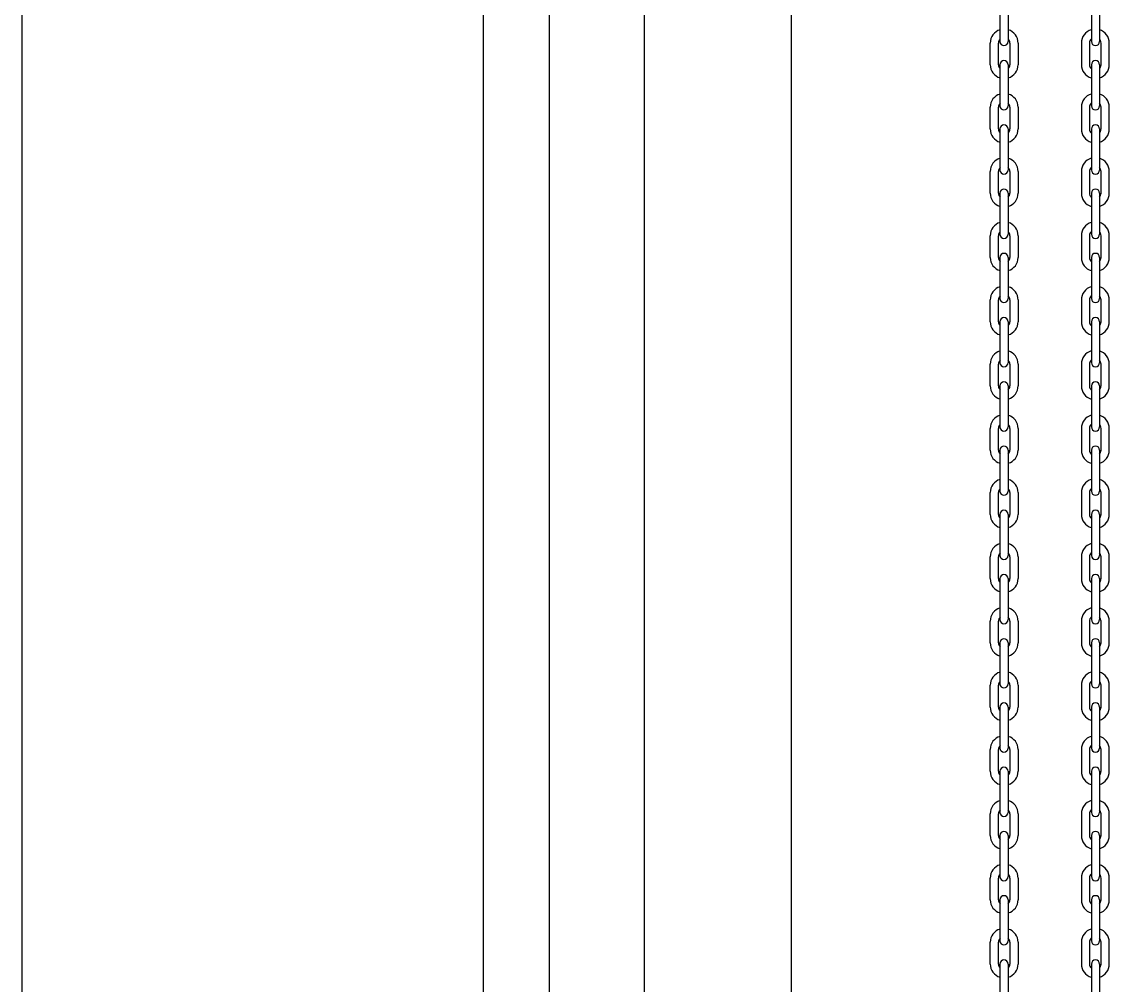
# Model space of a CAD drawing. Header units: millimetres. Extents: x 204328 to 274136, y -196910 to -178068.
# Drawn here: x 259610.3 to 259963.7, y -186443.4 to -186130.4 of the extents above; entities that cross this region are included whole.
import ezdxf

# ---------------------------------------------------------------- set-up
doc = ezdxf.new("R2010")
doc.units = ezdxf.units.MM
doc.layers.add('OHD Frame', color=2, linetype='Continuous')

msp = doc.modelspace()

# ---------------------------------------------------------------- linework, layer by layer
at = {"color": 3}
for p, q in [((259781.82, -189504.02, 0), (259781.82, -181789.76, 0)), ((259812.62, -189504.02, 0), (259812.62, -181789.76, 0)), ((259760.32, -189504.02, 0), (259760.32, -184404.02, 0))]:
    msp.add_line(p, q, dxfattribs=at)
at = {"color": 8, "linetype": 'Continuous'}
msp.add_line((259610.28, -184404.02, 0), (259610.28, -189458.97, 0), dxfattribs=at)
at = {"color": 7, "linetype": 'Continuous'}
for p, q in [((259928.13, -186123.51, 0), (259928.13, -186136.84, 0)), ((259930.8, -186123.51, 0), (259930.8, -186136.84, 0)), ((259957.88, -186123.51, 0), (259957.88, -186136.84, 0)), ((259960.55, -186123.51, 0), (259960.55, -186136.84, 0)), ((259925, -186144.37, 0), (259925, -186137.31, 0)), ((259927.67, -186144.37, 0), (259927.67, -186137.31, 0)), ((259931.4, -186137.31, 0), (259931.4, -186144.37, 0)), ((259934.07, -186137.31, 0), (259934.07, -186144.37, 0)), ((259954.61, -186137.31, 0), (259954.61, -186144.37, 0)), ((259957.28, -186137.31, 0), (259957.28, -186144.37, 0)), ((259961.01, -186144.37, 0), (259961.01, -186137.31, 0)), ((259963.68, -186144.37, 0), (259963.68, -186137.31, 0)), ((259928.13, -186144.37, 0), (259928.13, -186157.71, 0)), ((259930.8, -186144.37, 0), (259930.8, -186157.71, 0)), ((259957.88, -186144.37, 0), (259957.88, -186157.71, 0)), ((259960.55, -186144.37, 0), (259960.55, -186157.71, 0)), ((259925, -186165.24, 0), (259925, -186158.17, 0)), ((259927.67, -186165.24, 0), (259927.67, -186158.17, 0)), ((259931.4, -186158.17, 0), (259931.4, -186165.24, 0)), ((259934.07, -186158.17, 0), (259934.07, -186165.24, 0)), ((259954.61, -186158.17, 0), (259954.61, -186165.24, 0)), ((259957.28, -186158.17, 0), (259957.28, -186165.24, 0)), ((259961.01, -186165.24, 0), (259961.01, -186158.17, 0)), ((259963.68, -186165.24, 0), (259963.68, -186158.17, 0)), ((259928.13, -186165.24, 0), (259928.13, -186178.57, 0)), ((259930.8, -186165.24, 0), (259930.8, -186178.57, 0)), ((259957.88, -186165.24, 0), (259957.88, -186178.57, 0)), ((259960.55, -186165.24, 0), (259960.55, -186178.57, 0)), ((259925, -186186.11, 0), (259925, -186179.04, 0)), ((259927.67, -186186.11, 0), (259927.67, -186179.04, 0)), ((259931.4, -186179.04, 0), (259931.4, -186186.11, 0)), ((259934.07, -186179.04, 0), (259934.07, -186186.11, 0)), ((259954.61, -186179.04, 0), (259954.61, -186186.11, 0)), ((259957.28, -186179.04, 0), (259957.28, -186186.11, 0)), ((259961.01, -186186.11, 0), (259961.01, -186179.04, 0)), ((259963.68, -186186.11, 0), (259963.68, -186179.04, 0)), ((259928.13, -186186.11, 0), (259928.13, -186199.44, 0)), ((259930.8, -186186.11, 0), (259930.8, -186199.44, 0)), ((259957.88, -186186.11, 0), (259957.88, -186199.44, 0)), ((259960.55, -186186.11, 0), (259960.55, -186199.44, 0)), ((259925, -186206.97, 0), (259925, -186199.91, 0)), ((259927.67, -186206.97, 0), (259927.67, -186199.91, 0)), ((259931.4, -186199.91, 0), (259931.4, -186206.97, 0)), ((259934.07, -186199.91, 0), (259934.07, -186206.97, 0)), ((259954.61, -186199.91, 0), (259954.61, -186206.97, 0)), ((259957.28, -186199.91, 0), (259957.28, -186206.97, 0)), ((259961.01, -186206.97, 0), (259961.01, -186199.91, 0)), ((259963.68, -186206.97, 0), (259963.68, -186199.91, 0)), ((259928.13, -186206.97, 0), (259928.13, -186220.31, 0)), ((259930.8, -186206.97, 0), (259930.8, -186220.31, 0)), ((259957.88, -186206.97, 0), (259957.88, -186220.31, 0)), ((259960.55, -186206.97, 0), (259960.55, -186220.31, 0)), ((259925, -186227.84, 0), (259925, -186220.77, 0)), ((259927.67, -186227.84, 0), (259927.67, -186220.77, 0)), ((259931.4, -186220.77, 0), (259931.4, -186227.84, 0)), ((259934.07, -186220.77, 0), (259934.07, -186227.84, 0)), ((259954.61, -186220.77, 0), (259954.61, -186227.84, 0)), ((259957.28, -186220.77, 0), (259957.28, -186227.84, 0)), ((259961.01, -186227.84, 0), (259961.01, -186220.77, 0)), ((259963.68, -186227.84, 0), (259963.68, -186220.77, 0)), ((259928.13, -186227.84, 0), (259928.13, -186241.17, 0)), ((259930.8, -186227.84, 0), (259930.8, -186241.17, 0)), ((259957.88, -186227.84, 0), (259957.88, -186241.17, 0)), ((259960.55, -186227.84, 0), (259960.55, -186241.17, 0)), ((259925, -186248.71, 0), (259925, -186241.64, 0)), ((259927.67, -186248.71, 0), (259927.67, -186241.64, 0)), ((259931.4, -186241.64, 0), (259931.4, -186248.71, 0)), ((259934.07, -186241.64, 0), (259934.07, -186248.71, 0)), ((259954.61, -186241.64, 0), (259954.61, -186248.71, 0)), ((259957.28, -186241.64, 0), (259957.28, -186248.71, 0)), ((259961.01, -186248.71, 0), (259961.01, -186241.64, 0)), ((259963.68, -186248.71, 0), (259963.68, -186241.64, 0)), ((259928.13, -186248.71, 0), (259928.13, -186262.04, 0)), ((259930.8, -186248.71, 0), (259930.8, -186262.04, 0)), ((259957.88, -186248.71, 0), (259957.88, -186262.04, 0)), ((259960.55, -186248.71, 0), (259960.55, -186262.04, 0)), ((259925, -186269.57, 0), (259925, -186262.51, 0)), ((259927.67, -186269.57, 0), (259927.67, -186262.51, 0)), ((259931.4, -186262.51, 0), (259931.4, -186269.57, 0)), ((259934.07, -186262.51, 0), (259934.07, -186269.57, 0)), ((259954.61, -186262.51, 0), (259954.61, -186269.57, 0)), ((259957.28, -186262.51, 0), (259957.28, -186269.57, 0)), ((259961.01, -186269.57, 0), (259961.01, -186262.51, 0)), ((259963.68, -186269.57, 0), (259963.68, -186262.51, 0)), ((259928.13, -186269.57, 0), (259928.13, -186282.91, 0)), ((259930.8, -186269.57, 0), (259930.8, -186282.91, 0)), ((259957.88, -186269.57, 0), (259957.88, -186282.91, 0)), ((259960.55, -186269.57, 0), (259960.55, -186282.91, 0)), ((259925, -186290.44, 0), (259925, -186283.37, 0)), ((259927.67, -186290.44, 0), (259927.67, -186283.37, 0)), ((259931.4, -186283.37, 0), (259931.4, -186290.44, 0)), ((259934.07, -186283.37, 0), (259934.07, -186290.44, 0)), ((259954.61, -186283.37, 0), (259954.61, -186290.44, 0)), ((259957.28, -186283.37, 0), (259957.28, -186290.44, 0)), ((259961.01, -186290.44, 0), (259961.01, -186283.37, 0)), ((259963.68, -186290.44, 0), (259963.68, -186283.37, 0)), ((259928.13, -186290.44, 0), (259928.13, -186303.77, 0)), ((259930.8, -186290.44, 0), (259930.8, -186303.77, 0)), ((259957.88, -186290.44, 0), (259957.88, -186303.77, 0)), ((259960.55, -186290.44, 0), (259960.55, -186303.77, 0)), ((259925, -186311.31, 0), (259925, -186304.24, 0)), ((259927.67, -186311.31, 0), (259927.67, -186304.24, 0)), ((259931.4, -186304.24, 0), (259931.4, -186311.31, 0)), ((259934.07, -186304.24, 0), (259934.07, -186311.31, 0)), ((259954.61, -186304.24, 0), (259954.61, -186311.31, 0)), ((259957.28, -186304.24, 0), (259957.28, -186311.31, 0)), ((259961.01, -186311.31, 0), (259961.01, -186304.24, 0)), ((259963.68, -186311.31, 0), (259963.68, -186304.24, 0)), ((259928.13, -186311.31, 0), (259928.13, -186324.64, 0)), ((259930.8, -186311.31, 0), (259930.8, -186324.64, 0)), ((259957.88, -186311.31, 0), (259957.88, -186324.64, 0)), ((259960.55, -186311.31, 0), (259960.55, -186324.64, 0)), ((259925, -186332.17, 0), (259925, -186325.11, 0)), ((259927.67, -186332.17, 0), (259927.67, -186325.11, 0)), ((259931.4, -186325.11, 0), (259931.4, -186332.17, 0)), ((259934.07, -186325.11, 0), (259934.07, -186332.17, 0)), ((259954.61, -186325.11, 0), (259954.61, -186332.17, 0)), ((259957.28, -186325.11, 0), (259957.28, -186332.17, 0)), ((259961.01, -186332.17, 0), (259961.01, -186325.11, 0)), ((259963.68, -186332.17, 0), (259963.68, -186325.11, 0)), ((259928.13, -186332.17, 0), (259928.13, -186345.51, 0)), ((259930.8, -186332.17, 0), (259930.8, -186345.51, 0)), ((259957.88, -186332.17, 0), (259957.88, -186345.51, 0)), ((259960.55, -186332.17, 0), (259960.55, -186345.51, 0)), ((259925, -186353.04, 0), (259925, -186345.97, 0)), ((259927.67, -186353.04, 0), (259927.67, -186345.97, 0)), ((259931.4, -186345.97, 0), (259931.4, -186353.04, 0)), ((259934.07, -186345.97, 0), (259934.07, -186353.04, 0)), ((259954.61, -186345.97, 0), (259954.61, -186353.04, 0)), ((259957.28, -186345.97, 0), (259957.28, -186353.04, 0)), ((259961.01, -186353.04, 0), (259961.01, -186345.97, 0)), ((259963.68, -186353.04, 0), (259963.68, -186345.97, 0)), ((259928.13, -186353.04, 0), (259928.13, -186366.37, 0)), ((259930.8, -186353.04, 0), (259930.8, -186366.37, 0)), ((259957.88, -186353.04, 0), (259957.88, -186366.37, 0)), ((259960.55, -186353.04, 0), (259960.55, -186366.37, 0)), ((259925, -186373.91, 0), (259925, -186366.84, 0)), ((259927.67, -186373.91, 0), (259927.67, -186366.84, 0)), ((259931.4, -186366.84, 0), (259931.4, -186373.91, 0)), ((259934.07, -186366.84, 0), (259934.07, -186373.91, 0)), ((259954.61, -186366.84, 0), (259954.61, -186373.91, 0)), ((259957.28, -186366.84, 0), (259957.28, -186373.91, 0)), ((259961.01, -186373.91, 0), (259961.01, -186366.84, 0)), ((259963.68, -186373.91, 0), (259963.68, -186366.84, 0)), ((259928.13, -186373.91, 0), (259928.13, -186387.24, 0)), ((259930.8, -186373.91, 0), (259930.8, -186387.24, 0)), ((259957.88, -186373.91, 0), (259957.88, -186387.24, 0)), ((259960.55, -186373.91, 0), (259960.55, -186387.24, 0)), ((259925, -186394.77, 0), (259925, -186387.71, 0)), ((259927.67, -186394.77, 0), (259927.67, -186387.71, 0)), ((259931.4, -186387.71, 0), (259931.4, -186394.77, 0)), ((259934.07, -186387.71, 0), (259934.07, -186394.77, 0)), ((259954.61, -186387.71, 0), (259954.61, -186394.77, 0)), ((259957.28, -186387.71, 0), (259957.28, -186394.77, 0)), ((259961.01, -186394.77, 0), (259961.01, -186387.71, 0)), ((259963.68, -186394.77, 0), (259963.68, -186387.71, 0)), ((259928.13, -186394.77, 0), (259928.13, -186408.11, 0)), ((259930.8, -186394.77, 0), (259930.8, -186408.11, 0)), ((259957.88, -186394.77, 0), (259957.88, -186408.11, 0)), ((259960.55, -186394.77, 0), (259960.55, -186408.11, 0)), ((259925, -186415.64, 0), (259925, -186408.57, 0)), ((259927.67, -186415.64, 0), (259927.67, -186408.57, 0)), ((259931.4, -186408.57, 0), (259931.4, -186415.64, 0)), ((259934.07, -186408.57, 0), (259934.07, -186415.64, 0)), ((259954.61, -186408.57, 0), (259954.61, -186415.64, 0)), ((259957.28, -186408.57, 0), (259957.28, -186415.64, 0)), ((259961.01, -186415.64, 0), (259961.01, -186408.57, 0)), ((259963.68, -186415.64, 0), (259963.68, -186408.57, 0)), ((259928.13, -186415.64, 0), (259928.13, -186428.97, 0)), ((259930.8, -186415.64, 0), (259930.8, -186428.97, 0)), ((259957.88, -186415.64, 0), (259957.88, -186428.97, 0)), ((259960.55, -186415.64, 0), (259960.55, -186428.97, 0)), ((259925, -186436.51, 0), (259925, -186429.44, 0)), ((259927.67, -186436.51, 0), (259927.67, -186429.44, 0)), ((259931.4, -186429.44, 0), (259931.4, -186436.51, 0)), ((259934.07, -186429.44, 0), (259934.07, -186436.51, 0)), ((259954.61, -186429.44, 0), (259954.61, -186436.51, 0)), ((259957.28, -186429.44, 0), (259957.28, -186436.51, 0)), ((259961.01, -186436.51, 0), (259961.01, -186429.44, 0)), ((259963.68, -186436.51, 0), (259963.68, -186429.44, 0)), ((259928.13, -186436.51, 0), (259928.13, -186449.84, 0)), ((259930.8, -186436.51, 0), (259930.8, -186449.84, 0)), ((259957.88, -186436.51, 0), (259957.88, -186449.84, 0)), ((259960.55, -186436.51, 0), (259960.55, -186449.84, 0))]:
    msp.add_line(p, q, dxfattribs=at)
for centre, radius, start, end in [((259929.47, -186137.31, 0), 4.47, 106.4768, 180), ((259929.6, -186137.31, 0), 4.47, 0, 73.5232), ((259959.08, -186137.31, 0), 4.47, 106.4768, 180), ((259959.21, -186137.31, 0), 4.47, 0, 73.5232), ((259929.47, -186137.31, 0), 1.8, 134.9422, 180), ((259929.47, -186136.84, 0), 1.33, 180, 0), ((259929.6, -186137.31, 0), 1.8, 0, 45.0578), ((259959.08, -186137.31, 0), 1.8, 134.9422, 180), ((259959.21, -186136.84, 0), 1.33, 180, 0), ((259959.21, -186137.31, 0), 1.8, 0, 45.0578), ((259929.47, -186144.37, 0), 4.47, 180, 253.5232), ((259929.47, -186144.37, 0), 1.8, 180, 225.0578), ((259929.47, -186144.37, 0), 1.33, 0, 180), ((259929.6, -186144.37, 0), 4.47, 286.4768, 0), ((259929.6, -186144.37, 0), 1.8, 314.9422, 0), ((259959.08, -186144.37, 0), 4.47, 180, 253.5232), ((259959.08, -186144.37, 0), 1.8, 180, 225.0578), ((259959.21, -186144.37, 0), 1.33, 0, 180), ((259959.21, -186144.37, 0), 4.47, 286.4768, 0), ((259959.21, -186144.37, 0), 1.8, 314.9422, 0), ((259929.47, -186158.17, 0), 4.47, 106.4768, 180), ((259929.6, -186158.17, 0), 4.47, 0, 73.5232), ((259959.08, -186158.17, 0), 4.47, 106.4768, 180), ((259959.21, -186158.17, 0), 4.47, 0, 73.5232), ((259929.47, -186158.17, 0), 1.8, 134.9422, 180), ((259929.47, -186157.71, 0), 1.33, 180, 0), ((259929.6, -186158.17, 0), 1.8, 0, 45.0578), ((259959.08, -186158.17, 0), 1.8, 134.9422, 180), ((259959.21, -186157.71, 0), 1.33, 180, 0), ((259959.21, -186158.17, 0), 1.8, 0, 45.0578), ((259929.47, -186165.24, 0), 4.47, 180, 253.5232), ((259929.47, -186165.24, 0), 1.8, 180, 225.0578), ((259929.47, -186165.24, 0), 1.33, 0, 180), ((259929.6, -186165.24, 0), 4.47, 286.4768, 0), ((259929.6, -186165.24, 0), 1.8, 314.9422, 0), ((259959.08, -186165.24, 0), 4.47, 180, 253.5232), ((259959.08, -186165.24, 0), 1.8, 180, 225.0578), ((259959.21, -186165.24, 0), 1.33, 0, 180), ((259959.21, -186165.24, 0), 4.47, 286.4768, 0), ((259959.21, -186165.24, 0), 1.8, 314.9422, 0), ((259929.47, -186179.04, 0), 4.47, 106.4768, 180), ((259929.6, -186179.04, 0), 4.47, 0, 73.5232), ((259959.08, -186179.04, 0), 4.47, 106.4768, 180), ((259959.21, -186179.04, 0), 4.47, 0, 73.5232), ((259929.47, -186179.04, 0), 1.8, 134.9422, 180), ((259929.47, -186178.57, 0), 1.33, 180, 0), ((259929.6, -186179.04, 0), 1.8, 0, 45.0578), ((259959.08, -186179.04, 0), 1.8, 134.9422, 180), ((259959.21, -186178.57, 0), 1.33, 180, 0), ((259959.21, -186179.04, 0), 1.8, 0, 45.0578), ((259929.47, -186186.11, 0), 4.47, 180, 253.5232), ((259929.47, -186186.11, 0), 1.8, 180, 225.0578), ((259929.47, -186186.11, 0), 1.33, 0, 180), ((259929.6, -186186.11, 0), 4.47, 286.4768, 0), ((259929.6, -186186.11, 0), 1.8, 314.9422, 0), ((259959.08, -186186.11, 0), 4.47, 180, 253.5232), ((259959.08, -186186.11, 0), 1.8, 180, 225.0578), ((259959.21, -186186.11, 0), 1.33, 0, 180), ((259959.21, -186186.11, 0), 4.47, 286.4768, 0), ((259959.21, -186186.11, 0), 1.8, 314.9422, 0), ((259929.47, -186199.91, 0), 4.47, 106.4768, 180), ((259929.6, -186199.91, 0), 4.47, 0, 73.5232), ((259959.08, -186199.91, 0), 4.47, 106.4768, 180), ((259959.21, -186199.91, 0), 4.47, 0, 73.5232), ((259929.47, -186199.91, 0), 1.8, 134.9422, 180), ((259929.47, -186199.44, 0), 1.33, 180, 0), ((259929.6, -186199.91, 0), 1.8, 0, 45.0578), ((259959.08, -186199.91, 0), 1.8, 134.9422, 180), ((259959.21, -186199.44, 0), 1.33, 180, 0), ((259959.21, -186199.91, 0), 1.8, 0, 45.0578), ((259929.47, -186206.97, 0), 4.47, 180, 253.5232), ((259929.47, -186206.97, 0), 1.8, 180, 225.0578), ((259929.47, -186206.97, 0), 1.33, 0, 180), ((259929.6, -186206.97, 0), 4.47, 286.4768, 0), ((259929.6, -186206.97, 0), 1.8, 314.9422, 0), ((259959.08, -186206.97, 0), 4.47, 180, 253.5232), ((259959.08, -186206.97, 0), 1.8, 180, 225.0578), ((259959.21, -186206.97, 0), 1.33, 0, 180), ((259959.21, -186206.97, 0), 4.47, 286.4768, 0), ((259959.21, -186206.97, 0), 1.8, 314.9422, 0), ((259929.47, -186220.77, 0), 4.47, 106.4768, 180), ((259929.6, -186220.77, 0), 4.47, 0, 73.5232), ((259959.08, -186220.77, 0), 4.47, 106.4768, 180), ((259959.21, -186220.77, 0), 4.47, 0, 73.5232), ((259929.47, -186220.77, 0), 1.8, 134.9422, 180), ((259929.47, -186220.31, 0), 1.33, 180, 0), ((259929.6, -186220.77, 0), 1.8, 0, 45.0578), ((259959.08, -186220.77, 0), 1.8, 134.9422, 180), ((259959.21, -186220.31, 0), 1.33, 180, 0), ((259959.21, -186220.77, 0), 1.8, 0, 45.0578), ((259929.47, -186227.84, 0), 4.47, 180, 253.5232), ((259929.47, -186227.84, 0), 1.8, 180, 225.0578), ((259929.47, -186227.84, 0), 1.33, 0, 180), ((259929.6, -186227.84, 0), 4.47, 286.4768, 0), ((259929.6, -186227.84, 0), 1.8, 314.9422, 0), ((259959.08, -186227.84, 0), 4.47, 180, 253.5232), ((259959.08, -186227.84, 0), 1.8, 180, 225.0578), ((259959.21, -186227.84, 0), 1.33, 0, 180), ((259959.21, -186227.84, 0), 4.47, 286.4768, 0), ((259959.21, -186227.84, 0), 1.8, 314.9422, 0), ((259929.47, -186241.64, 0), 4.47, 106.4768, 180), ((259929.6, -186241.64, 0), 4.47, 0, 73.5232), ((259959.08, -186241.64, 0), 4.47, 106.4768, 180), ((259959.21, -186241.64, 0), 4.47, 0, 73.5232), ((259929.47, -186241.64, 0), 1.8, 134.9422, 180), ((259929.47, -186241.17, 0), 1.33, 180, 0), ((259929.6, -186241.64, 0), 1.8, 0, 45.0578), ((259959.08, -186241.64, 0), 1.8, 134.9422, 180), ((259959.21, -186241.17, 0), 1.33, 180, 0), ((259959.21, -186241.64, 0), 1.8, 0, 45.0578), ((259929.47, -186248.71, 0), 1.33, 0, 180), ((259959.21, -186248.71, 0), 1.33, 0, 180), ((259929.47, -186248.71, 0), 4.47, 180, 253.5232), ((259929.47, -186248.71, 0), 1.8, 180, 225.0578), ((259929.6, -186248.71, 0), 4.47, 286.4768, 0), ((259929.6, -186248.71, 0), 1.8, 314.9422, 0), ((259959.08, -186248.71, 0), 4.47, 180, 253.5232), ((259959.08, -186248.71, 0), 1.8, 180, 225.0578), ((259959.21, -186248.71, 0), 4.47, 286.4768, 0), ((259959.21, -186248.71, 0), 1.8, 314.9422, 0), ((259929.47, -186262.51, 0), 4.47, 106.4768, 180), ((259929.47, -186262.51, 0), 1.8, 134.9422, 180), ((259929.6, -186262.51, 0), 4.47, 0, 73.5232), ((259929.6, -186262.51, 0), 1.8, 0, 45.0578), ((259959.08, -186262.51, 0), 4.47, 106.4768, 180), ((259959.08, -186262.51, 0), 1.8, 134.9422, 180), ((259959.21, -186262.51, 0), 4.47, 0, 73.5232), ((259959.21, -186262.51, 0), 1.8, 0, 45.0578), ((259929.47, -186262.04, 0), 1.33, 180, 0), ((259959.21, -186262.04, 0), 1.33, 180, 0), ((259929.47, -186269.57, 0), 1.33, 0, 180), ((259959.21, -186269.57, 0), 1.33, 0, 180), ((259929.47, -186269.57, 0), 4.47, 180, 253.5232), ((259929.47, -186269.57, 0), 1.8, 180, 225.0578), ((259929.6, -186269.57, 0), 4.47, 286.4768, 0), ((259929.6, -186269.57, 0), 1.8, 314.9422, 0), ((259959.08, -186269.57, 0), 4.47, 180, 253.5232), ((259959.08, -186269.57, 0), 1.8, 180, 225.0578), ((259959.21, -186269.57, 0), 4.47, 286.4768, 0), ((259959.21, -186269.57, 0), 1.8, 314.9422, 0), ((259929.47, -186283.37, 0), 4.47, 106.4768, 180), ((259929.6, -186283.37, 0), 4.47, 0, 73.5232), ((259959.08, -186283.37, 0), 4.47, 106.4768, 180), ((259959.21, -186283.37, 0), 4.47, 0, 73.5232), ((259929.47, -186283.37, 0), 1.8, 134.9422, 180), ((259929.6, -186283.37, 0), 1.8, 0, 45.0578), ((259959.08, -186283.37, 0), 1.8, 134.9422, 180), ((259959.21, -186283.37, 0), 1.8, 0, 45.0578), ((259929.47, -186282.91, 0), 1.33, 180, 0), ((259929.47, -186282.91, 0), 1.33, 180, 0), ((259959.21, -186282.91, 0), 1.33, 180, 0), ((259959.21, -186282.91, 0), 1.33, 180, 0), ((259929.47, -186290.44, 0), 1.33, 0, 180), ((259929.47, -186290.44, 0), 1.33, 0, 180), ((259959.21, -186290.44, 0), 1.33, 0, 180), ((259959.21, -186290.44, 0), 1.33, 0, 180), ((259929.47, -186290.44, 0), 4.47, 180, 253.5232), ((259929.47, -186290.44, 0), 4.47, 180, 253.5232), ((259929.47, -186290.44, 0), 1.8, 180, 225.0578), ((259929.47, -186290.44, 0), 1.8, 180, 225.0578), ((259929.6, -186290.44, 0), 4.47, 286.4768, 0), ((259929.6, -186290.44, 0), 1.8, 314.9422, 0), ((259929.6, -186290.44, 0), 4.47, 286.4768, 0), ((259929.6, -186290.44, 0), 1.8, 314.9422, 0), ((259959.08, -186290.44, 0), 4.47, 180, 253.5232), ((259959.08, -186290.44, 0), 4.47, 180, 253.5232), ((259959.08, -186290.44, 0), 1.8, 180, 225.0578), ((259959.08, -186290.44, 0), 1.8, 180, 225.0578), ((259959.21, -186290.44, 0), 4.47, 286.4768, 0), ((259959.21, -186290.44, 0), 4.47, 286.4768, 0), ((259959.21, -186290.44, 0), 1.8, 314.9422, 0), ((259959.21, -186290.44, 0), 1.8, 314.9422, 0), ((259929.47, -186304.24, 0), 4.47, 106.4768, 180), ((259929.6, -186304.24, 0), 4.47, 0, 73.5232), ((259959.08, -186304.24, 0), 4.47, 106.4768, 180), ((259959.21, -186304.24, 0), 4.47, 0, 73.5232), ((259929.47, -186304.24, 0), 1.8, 134.9422, 180), ((259929.47, -186303.77, 0), 1.33, 180, 0), ((259929.6, -186304.24, 0), 1.8, 0, 45.0578), ((259959.08, -186304.24, 0), 1.8, 134.9422, 180), ((259959.21, -186303.77, 0), 1.33, 180, 0), ((259959.21, -186304.24, 0), 1.8, 0, 45.0578), ((259929.47, -186311.31, 0), 1.33, 0, 180), ((259959.21, -186311.31, 0), 1.33, 0, 180), ((259929.47, -186311.31, 0), 4.47, 180, 253.5232), ((259929.47, -186311.31, 0), 1.8, 180, 225.0578), ((259929.6, -186311.31, 0), 4.47, 286.4768, 0), ((259929.6, -186311.31, 0), 1.8, 314.9422, 0), ((259959.08, -186311.31, 0), 4.47, 180, 253.5232), ((259959.08, -186311.31, 0), 1.8, 180, 225.0578), ((259959.21, -186311.31, 0), 4.47, 286.4768, 0), ((259959.21, -186311.31, 0), 1.8, 314.9422, 0), ((259929.47, -186325.11, 0), 4.47, 106.4768, 180), ((259929.6, -186325.11, 0), 4.47, 0, 73.5232), ((259959.08, -186325.11, 0), 4.47, 106.4768, 180), ((259959.21, -186325.11, 0), 4.47, 0, 73.5232), ((259929.47, -186325.11, 0), 1.8, 134.9422, 180), ((259929.47, -186324.64, 0), 1.33, 180, 0), ((259929.6, -186325.11, 0), 1.8, 0, 45.0578), ((259959.08, -186325.11, 0), 1.8, 134.9422, 180), ((259959.21, -186324.64, 0), 1.33, 180, 0), ((259959.21, -186325.11, 0), 1.8, 0, 45.0578), ((259929.47, -186332.17, 0), 4.47, 180, 253.5232), ((259929.47, -186332.17, 0), 1.8, 180, 225.0578), ((259929.47, -186332.17, 0), 1.33, 0, 180), ((259929.6, -186332.17, 0), 4.47, 286.4768, 0), ((259929.6, -186332.17, 0), 1.8, 314.9422, 0), ((259959.08, -186332.17, 0), 4.47, 180, 253.5232), ((259959.08, -186332.17, 0), 1.8, 180, 225.0578), ((259959.21, -186332.17, 0), 1.33, 0, 180), ((259959.21, -186332.17, 0), 4.47, 286.4768, 0), ((259959.21, -186332.17, 0), 1.8, 314.9422, 0), ((259929.47, -186345.97, 0), 4.47, 106.4768, 180), ((259929.6, -186345.97, 0), 4.47, 0, 73.5232), ((259959.08, -186345.97, 0), 4.47, 106.4768, 180), ((259959.21, -186345.97, 0), 4.47, 0, 73.5232), ((259929.47, -186345.97, 0), 1.8, 134.9422, 180), ((259929.47, -186345.51, 0), 1.33, 180, 0), ((259929.6, -186345.97, 0), 1.8, 0, 45.0578), ((259959.08, -186345.97, 0), 1.8, 134.9422, 180), ((259959.21, -186345.51, 0), 1.33, 180, 0), ((259959.21, -186345.97, 0), 1.8, 0, 45.0578), ((259929.47, -186353.04, 0), 4.47, 180, 253.5232), ((259929.47, -186353.04, 0), 1.8, 180, 225.0578), ((259929.47, -186353.04, 0), 1.33, 0, 180), ((259929.6, -186353.04, 0), 4.47, 286.4768, 0), ((259929.6, -186353.04, 0), 1.8, 314.9422, 0), ((259959.08, -186353.04, 0), 4.47, 180, 253.5232), ((259959.08, -186353.04, 0), 1.8, 180, 225.0578), ((259959.21, -186353.04, 0), 1.33, 0, 180), ((259959.21, -186353.04, 0), 4.47, 286.4768, 0), ((259959.21, -186353.04, 0), 1.8, 314.9422, 0), ((259929.47, -186366.84, 0), 4.47, 106.4768, 180), ((259929.6, -186366.84, 0), 4.47, 0, 73.5232), ((259959.08, -186366.84, 0), 4.47, 106.4768, 180), ((259959.21, -186366.84, 0), 4.47, 0, 73.5232), ((259929.47, -186366.84, 0), 1.8, 134.9422, 180), ((259929.47, -186366.37, 0), 1.33, 180, 0), ((259929.6, -186366.84, 0), 1.8, 0, 45.0578), ((259959.08, -186366.84, 0), 1.8, 134.9422, 180), ((259959.21, -186366.37, 0), 1.33, 180, 0), ((259959.21, -186366.84, 0), 1.8, 0, 45.0578), ((259929.47, -186373.91, 0), 4.47, 180, 253.5232), ((259929.47, -186373.91, 0), 1.8, 180, 225.0578), ((259929.47, -186373.91, 0), 1.33, 0, 180), ((259929.6, -186373.91, 0), 4.47, 286.4768, 0), ((259929.6, -186373.91, 0), 1.8, 314.9422, 0), ((259959.08, -186373.91, 0), 4.47, 180, 253.5232), ((259959.08, -186373.91, 0), 1.8, 180, 225.0578), ((259959.21, -186373.91, 0), 1.33, 0, 180), ((259959.21, -186373.91, 0), 4.47, 286.4768, 0), ((259959.21, -186373.91, 0), 1.8, 314.9422, 0), ((259929.47, -186387.71, 0), 4.47, 106.4768, 180), ((259929.6, -186387.71, 0), 4.47, 0, 73.5232), ((259959.08, -186387.71, 0), 4.47, 106.4768, 180), ((259959.21, -186387.71, 0), 4.47, 0, 73.5232), ((259929.47, -186387.71, 0), 1.8, 134.9422, 180), ((259929.47, -186387.24, 0), 1.33, 180, 0), ((259929.6, -186387.71, 0), 1.8, 0, 45.0578), ((259959.08, -186387.71, 0), 1.8, 134.9422, 180), ((259959.21, -186387.24, 0), 1.33, 180, 0), ((259959.21, -186387.71, 0), 1.8, 0, 45.0578), ((259929.47, -186394.77, 0), 4.47, 180, 253.5232), ((259929.47, -186394.77, 0), 1.8, 180, 225.0578), ((259929.47, -186394.77, 0), 1.33, 0, 180), ((259929.6, -186394.77, 0), 4.47, 286.4768, 0), ((259929.6, -186394.77, 0), 1.8, 314.9422, 0), ((259959.08, -186394.77, 0), 4.47, 180, 253.5232), ((259959.08, -186394.77, 0), 1.8, 180, 225.0578), ((259959.21, -186394.77, 0), 1.33, 0, 180), ((259959.21, -186394.77, 0), 4.47, 286.4768, 0), ((259959.21, -186394.77, 0), 1.8, 314.9422, 0), ((259929.47, -186408.57, 0), 4.47, 106.4768, 180), ((259929.6, -186408.57, 0), 4.47, 0, 73.5232), ((259959.08, -186408.57, 0), 4.47, 106.4768, 180), ((259959.21, -186408.57, 0), 4.47, 0, 73.5232), ((259929.47, -186408.57, 0), 1.8, 134.9422, 180), ((259929.47, -186408.11, 0), 1.33, 180, 0), ((259929.6, -186408.57, 0), 1.8, 0, 45.0578), ((259959.08, -186408.57, 0), 1.8, 134.9422, 180), ((259959.21, -186408.11, 0), 1.33, 180, 0), ((259959.21, -186408.57, 0), 1.8, 0, 45.0578), ((259929.47, -186415.64, 0), 4.47, 180, 253.5232), ((259929.47, -186415.64, 0), 1.8, 180, 225.0578), ((259929.47, -186415.64, 0), 1.33, 0, 180), ((259929.6, -186415.64, 0), 4.47, 286.4768, 0), ((259929.6, -186415.64, 0), 1.8, 314.9422, 0), ((259959.08, -186415.64, 0), 4.47, 180, 253.5232), ((259959.08, -186415.64, 0), 1.8, 180, 225.0578), ((259959.21, -186415.64, 0), 1.33, 0, 180), ((259959.21, -186415.64, 0), 4.47, 286.4768, 0), ((259959.21, -186415.64, 0), 1.8, 314.9422, 0), ((259929.47, -186429.44, 0), 4.47, 106.4768, 180), ((259929.6, -186429.44, 0), 4.47, 0, 73.5232), ((259959.08, -186429.44, 0), 4.47, 106.4768, 180), ((259959.21, -186429.44, 0), 4.47, 0, 73.5232), ((259929.47, -186429.44, 0), 1.8, 134.9422, 180), ((259929.47, -186428.97, 0), 1.33, 180, 0), ((259929.47, -186428.97, 0), 1.33, 180, 0), ((259929.6, -186429.44, 0), 1.8, 0, 45.0578), ((259959.08, -186429.44, 0), 1.8, 134.9422, 180), ((259959.21, -186428.97, 0), 1.33, 180, 0), ((259959.21, -186428.97, 0), 1.33, 180, 0), ((259959.21, -186429.44, 0), 1.8, 0, 45.0578), ((259929.47, -186436.51, 0), 4.47, 180, 253.5232), ((259929.47, -186436.51, 0), 1.8, 180, 225.0578), ((259929.47, -186436.51, 0), 1.33, 0, 180), ((259929.6, -186436.51, 0), 4.47, 286.4768, 0), ((259929.6, -186436.51, 0), 1.8, 314.9422, 0), ((259959.08, -186436.51, 0), 4.47, 180, 253.5232), ((259959.08, -186436.51, 0), 1.8, 180, 225.0578), ((259959.21, -186436.51, 0), 1.33, 0, 180), ((259959.21, -186436.51, 0), 4.47, 286.4768, 0), ((259959.21, -186436.51, 0), 1.8, 314.9422, 0)]:
    msp.add_arc(centre, radius, start, end, dxfattribs=at)
at = {"layer": 'OHD Frame', "color": 1}
msp.add_line((259860.32, -181454.02, 0), (259860.32, -189504.02, 0), dxfattribs=at)

doc.saveas('drawing.dxf')
